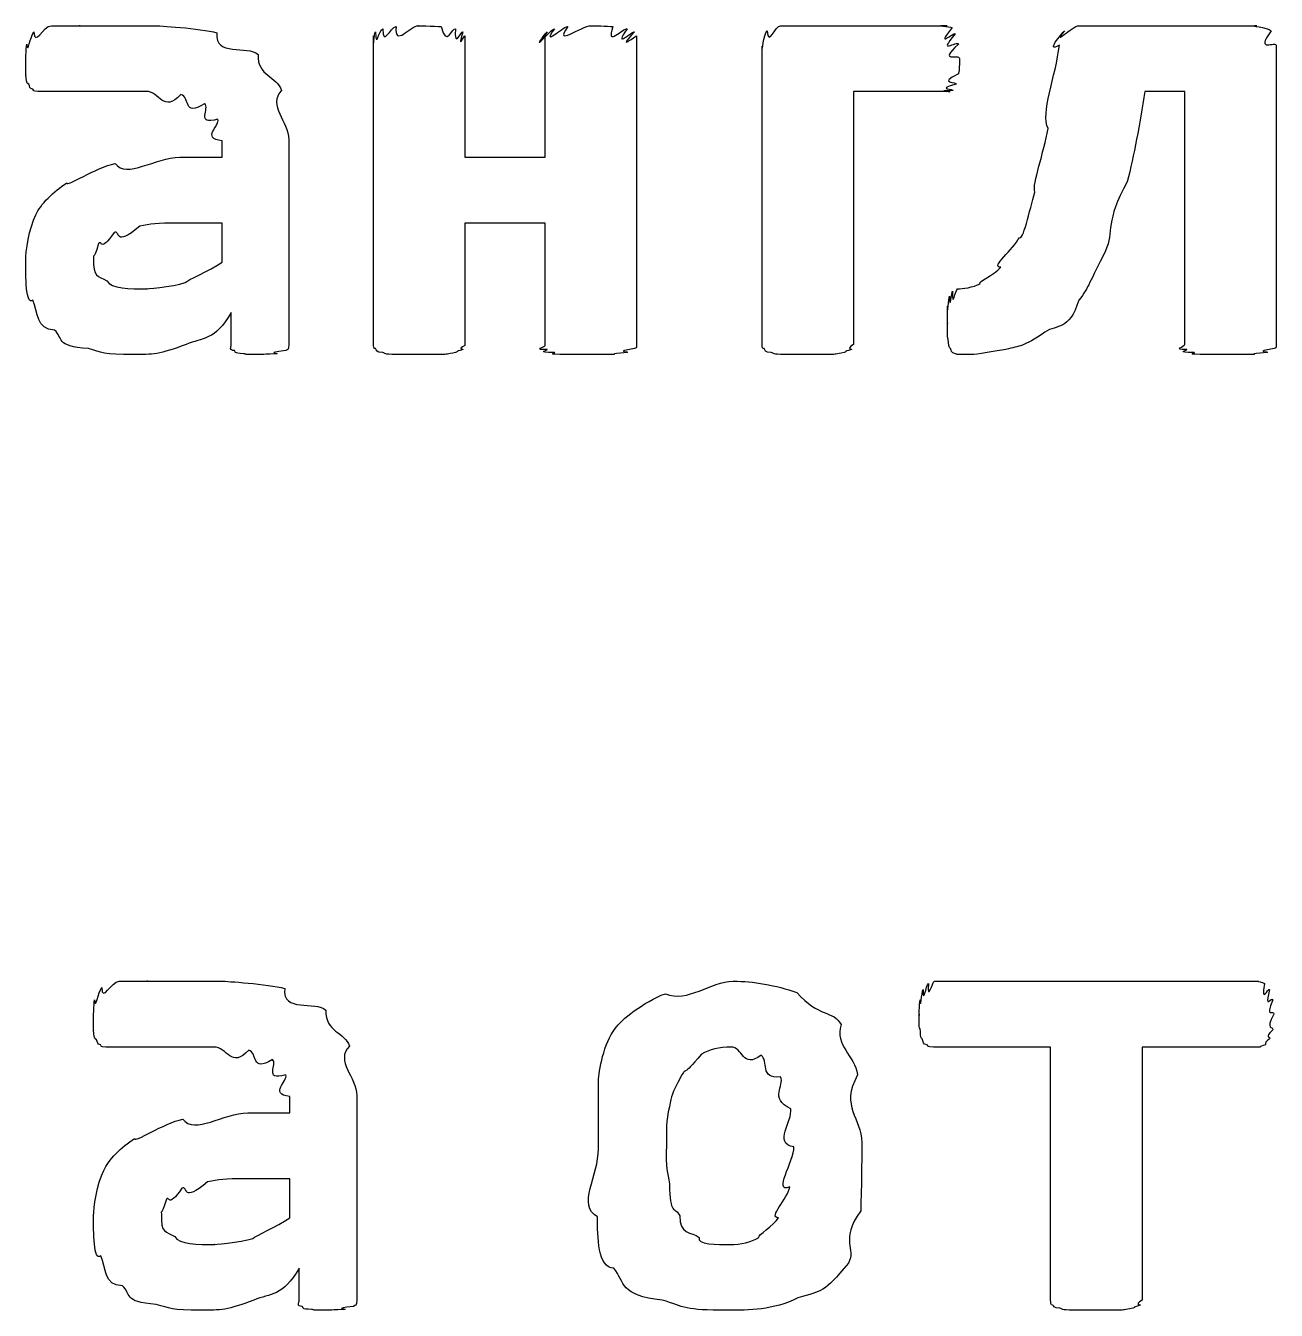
# Model space of a CAD drawing. Header units: millimetres. Extents: x 25 to 190, y 204 to 253.
# Drawn here: x 43.51 to 50.22, y 245.19 to 252.07 of the extents above; entities that cross this region are included whole.
import ezdxf

# ---------------------------------------------------------------- set-up
doc = ezdxf.new("R2010")
doc.units = ezdxf.units.MM
doc.layers.get('0').update_dxf_attribs({"linetype": 'CONTINUOUS'})

msp = doc.modelspace()

# ---------------------------------------------------------------- linework, layer by layer
at = {"color": 0}
for p, q in [((47.5601, 252.073), (48.4533, 252.073)), ((49.1603, 252.073), (50.1138, 252.073)), ((45.3775, 250.365), (45.3775, 252.018)), ((45.8682, 252.018), (45.8682, 251.368)), ((46.2979, 251.368), (46.2979, 252.018)), ((46.7886, 252.018), (46.7886, 250.365)), ((47.461, 250.365), (47.461, 251.963)), ((50.2186, 251.963), (50.2186, 250.365)), ((48.5193, 251.897), (48.5193, 251.897)), ((48.4699, 251.721), (47.9517, 251.721)), ((47.9517, 251.721), (47.9517, 250.365)), ((49.7279, 251.721), (49.5131, 251.721)), ((49.7279, 250.365), (49.7279, 251.721)), ((44.5657, 251.368), (44.5657, 251.456)), ((44.9241, 251.462), (44.9241, 250.365)), ((44.3399, 251.368), (44.5657, 251.368)), ((45.8682, 251.368), (46.2979, 251.368)), ((44.5657, 251.015), (44.3286, 251.015)), ((44.5657, 250.806), (44.5657, 251.015)), ((46.2979, 251.015), (45.8682, 251.015)), ((45.8682, 251.015), (45.8682, 250.359)), ((46.2979, 250.359), (46.2979, 251.015)), ((44.6155, 250.365), (44.6155, 250.536)), ((48.3856, 246.952), (50.122, 246.952)), ((50.2049, 246.775), (50.2049, 246.775)), ((49.0086, 246.599), (48.3803, 246.599)), ((49.0086, 245.243), (49.0086, 246.599)), ((50.1276, 246.599), (49.4993, 246.599)), ((49.4993, 246.599), (49.4993, 245.243)), ((44.9294, 246.246), (44.9294, 246.334)), ((45.2878, 246.339), (45.2878, 245.243)), ((44.7036, 246.246), (44.9294, 246.246)), ((47.9958, 246.086), (47.9958, 246.086)), ((47.6321, 246.064), (47.6321, 246.064)), ((44.9294, 245.893), (44.6927, 245.893)), ((44.9294, 245.684), (44.9294, 245.893)), ((44.9792, 245.243), (44.9792, 245.413))]:
    msp.add_line(p, q, dxfattribs=at)
for points in [[(43.5571, 252.04), (43.5599, 251.955), (43.6065, 252.073), (43.6506, 252.073)], [(43.6506, 252.073), (43.6481, 252.073), (43.7459, 252.073), (43.8051, 252.073)], [(43.8051, 252.073), (43.7667, 252.073), (43.9265, 252.073), (43.9924, 252.073)], [(43.9924, 252.073), (44.02, 252.073), (44.1318, 252.073), (44.202, 252.073)], [(44.202, 252.073), (44.2214, 252.073), (44.4458, 252.06), (44.5382, 252.035)], [(45.4272, 252.057), (45.4283, 251.952), (45.4685, 252.068), (45.4988, 252.068)], [(45.4988, 252.068), (45.4903, 251.955), (45.5718, 252.073), (45.6198, 252.073)], [(45.6198, 252.073), (45.5895, 252.073), (45.7108, 252.071), (45.7412, 252.068)], [(45.7412, 252.068), (45.7701, 251.952), (45.799, 252.064), (45.8184, 252.057)], [(46.3476, 252.057), (46.2774, 251.952), (46.3889, 252.068), (46.4192, 252.068)], [(46.4192, 252.068), (46.3391, 251.955), (46.4936, 252.073), (46.5459, 252.073)], [(46.5459, 252.073), (46.5571, 252.073), (46.6316, 252.071), (46.6619, 252.068)], [(46.6619, 252.068), (46.6189, 251.952), (46.7198, 252.064), (46.7388, 252.057)], [(47.4885, 252.046), (47.4969, 251.955), (47.5297, 252.073), (47.5601, 252.073)], [(48.4533, 252.073), (48.3676, 252.073), (48.4724, 252.069), (48.4808, 252.063)], [(48.4808, 252.063), (48.3828, 251.941), (48.4932, 252.043), (48.4974, 252.029)], [(49.083, 252.046), (49.0086, 251.955), (49.1271, 252.073), (49.1603, 252.073)], [(50.1138, 252.073), (50.0641, 252.073), (50.1717, 252.064), (50.1908, 252.046)], [(43.5183, 251.974), (43.524, 251.911), (43.5377, 252.018), (43.5571, 252.04)], [(44.5382, 252.035), (44.523, 251.904), (44.7036, 251.97), (44.7587, 251.919)], [(45.3775, 252.018), (45.3775, 251.926), (45.3803, 252.032), (45.3884, 252.04)], [(45.3884, 252.04), (45.3912, 251.941), (45.4078, 252.053), (45.4272, 252.057)], [(45.8184, 252.057), (45.8075, 251.941), (45.8488, 252.047), (45.8569, 252.04)], [(45.8569, 252.04), (45.8212, 251.93), (45.8682, 252.029), (45.8682, 252.018)], [(46.2979, 252.018), (46.2262, 251.93), (46.3007, 252.036), (46.3091, 252.04)], [(46.3091, 252.04), (46.24, 251.941), (46.3282, 252.053), (46.3476, 252.057)], [(46.7388, 252.057), (46.6563, 251.941), (46.7692, 252.047), (46.7776, 252.04)], [(46.7776, 252.04), (46.67, 251.926), (46.7886, 252.025), (46.7886, 252.018)], [(47.461, 251.963), (47.461, 251.919), (47.4694, 252.027), (47.4885, 252.046)], [(48.4974, 252.029), (48.3941, 251.911), (48.5098, 251.996), (48.514, 251.974)], [(49.0555, 251.969), (48.9754, 251.922), (49.0679, 252.031), (49.083, 252.046)], [(50.1908, 252.046), (50.1001, 251.919), (50.2186, 251.999), (50.2186, 251.963)], [(43.513, 251.875), (43.513, 251.867), (43.5144, 251.952), (43.5183, 251.974)], [(48.514, 251.974), (48.4008, 251.867), (48.5193, 251.926), (48.5193, 251.897)], [(48.9948, 251.522), (48.9536, 251.602), (49.0361, 251.803), (49.0555, 251.969)], [(43.513, 251.809), (43.513, 251.801), (43.513, 251.853), (43.513, 251.875)], [(44.7587, 251.919), (44.7544, 251.801), (44.8592, 251.803), (44.8853, 251.726)], [(48.5193, 251.897), (48.5193, 251.805), (48.5165, 251.836), (48.514, 251.815)], [(43.5296, 251.759), (43.5158, 251.761), (43.5158, 251.789), (43.513, 251.809)], [(48.514, 251.815), (48.3979, 251.761), (48.5098, 251.773), (48.5027, 251.759)], [(43.5515, 251.732), (43.531, 251.734), (43.5363, 251.748), (43.5296, 251.759)], [(43.579, 251.721), (43.5462, 251.721), (43.5585, 251.724), (43.5515, 251.732)], [(43.6506, 251.721), (43.5709, 251.721), (43.5928, 251.721), (43.579, 251.721)], [(43.772, 251.721), (43.6368, 251.721), (43.6838, 251.721), (43.6506, 251.721)], [(43.9374, 251.721), (43.8506, 251.721), (43.8189, 251.721), (43.772, 251.721)], [(44.1579, 251.721), (43.9787, 251.721), (44.0034, 251.721), (43.9374, 251.721)], [(44.3452, 251.704), (44.2517, 251.602), (44.2309, 251.721), (44.1579, 251.721)], [(44.8853, 251.726), (44.8056, 251.646), (44.9241, 251.561), (44.9241, 251.462)], [(48.4861, 251.726), (48.3761, 251.721), (48.4766, 251.721), (48.4699, 251.721)], [(48.5027, 251.759), (48.387, 251.732), (48.4932, 251.733), (48.4861, 251.726)], [(49.5131, 251.721), (49.4866, 251.54), (49.4552, 251.379), (49.4192, 251.236)], [(44.4722, 251.655), (44.3537, 251.58), (44.3964, 251.693), (44.3452, 251.704)], [(44.5438, 251.572), (44.4197, 251.536), (44.505, 251.633), (44.4722, 251.655)], [(44.5657, 251.456), (44.45, 251.47), (44.5576, 251.539), (44.5438, 251.572)], [(48.9232, 251.181), (48.9095, 251.225), (48.9726, 251.393), (48.9948, 251.522)], [(43.7335, 251.23), (43.7293, 251.205), (43.8891, 251.313), (43.9924, 251.335)], [(43.9924, 251.335), (44.0531, 251.249), (44.2101, 251.368), (44.3399, 251.368)], [(49.4192, 251.236), (49.2993, 251.022), (49.3476, 250.972), (49.3035, 250.866)], [(43.5681, 251.059), (43.5903, 251.114), (43.6633, 251.186), (43.7335, 251.23)], [(48.8403, 250.938), (48.8583, 250.912), (48.8968, 251.084), (48.9232, 251.181)], [(43.513, 250.817), (43.513, 250.857), (43.531, 250.989), (43.5681, 251.059)], [(43.9872, 250.965), (43.9099, 250.85), (43.9222, 250.93), (43.9043, 250.905)], [(44.1247, 250.999), (43.9829, 250.879), (44.0228, 250.98), (43.9872, 250.965)], [(44.3286, 251.015), (44.2143, 251.015), (44.1826, 251.01), (44.1247, 250.999)], [(43.9043, 250.905), (43.8725, 250.802), (43.8767, 250.857), (43.8767, 250.828)], [(48.7412, 250.778), (48.6819, 250.779), (48.81, 250.872), (48.8403, 250.938)], [(43.8767, 250.828), (43.8725, 250.72), (43.9, 250.735), (43.9484, 250.706)], [(49.3035, 250.866), (49.2153, 250.696), (49.2153, 250.675), (49.1603, 250.602)], [(43.5515, 250.602), (43.513, 250.566), (43.513, 250.735), (43.513, 250.817)], [(44.3674, 250.696), (44.3798, 250.709), (44.4955, 250.758), (44.5657, 250.806)], [(48.6311, 250.69), (48.6117, 250.698), (48.708, 250.737), (48.7412, 250.778)], [(43.9484, 250.706), (43.972, 250.662), (44.0711, 250.662), (44.1635, 250.662)], [(44.1635, 250.662), (44.1371, 250.662), (44.3039, 250.673), (44.3674, 250.696)], [(48.5098, 250.662), (48.5345, 250.662), (48.5937, 250.671), (48.6311, 250.69)], [(48.4547, 250.569), (48.4572, 250.508), (48.4614, 250.613), (48.4657, 250.624)], [(48.4657, 250.624), (48.4685, 250.533), (48.478, 250.647), (48.4822, 250.651)], [(48.4822, 250.651), (48.4794, 250.544), (48.4988, 250.662), (48.5098, 250.662)], [(43.6672, 250.442), (43.5681, 250.442), (43.5804, 250.539), (43.5515, 250.602)], [(48.4547, 250.48), (48.4547, 250.46), (48.4547, 250.547), (48.4547, 250.569)], [(49.1603, 250.602), (49.1049, 250.434), (49.0442, 250.475), (48.9783, 250.431)], [(44.6155, 250.536), (44.5273, 250.383), (44.4609, 250.401), (44.3727, 250.365)], [(48.46, 250.392), (48.4547, 250.387), (48.4547, 250.443), (48.4547, 250.48)], [(43.8492, 250.343), (43.6672, 250.354), (43.7183, 250.398), (43.6672, 250.442)], [(48.9783, 250.431), (48.8583, 250.349), (48.846, 250.359), (48.7687, 250.337)], [(44.0916, 250.31), (43.9279, 250.31), (43.9222, 250.321), (43.8492, 250.343)], [(44.3727, 250.365), (44.2323, 250.31), (44.1911, 250.31), (44.0916, 250.31)], [(44.632, 250.332), (44.6003, 250.332), (44.6155, 250.349), (44.6155, 250.365)], [(44.9241, 250.365), (44.9241, 250.332), (44.9185, 250.339), (44.9076, 250.332)], [(45.3884, 250.343), (45.3775, 250.339), (45.3775, 250.357), (45.3775, 250.365)], [(45.4272, 250.321), (45.3912, 250.323), (45.3954, 250.334), (45.3884, 250.343)], [(45.8682, 250.359), (45.8212, 250.334), (45.8639, 250.344), (45.8569, 250.337)], [(46.3091, 250.337), (46.2262, 250.334), (46.2979, 250.351), (46.2979, 250.359)], [(46.7776, 250.343), (46.6563, 250.323), (46.7568, 250.328), (46.7388, 250.321)], [(46.7886, 250.365), (46.7886, 250.339), (46.7843, 250.349), (46.7776, 250.343)], [(47.4719, 250.343), (47.461, 250.339), (47.461, 250.357), (47.461, 250.365)], [(47.5107, 250.321), (47.4747, 250.323), (47.4789, 250.334), (47.4719, 250.343)], [(47.9517, 250.365), (47.9048, 250.334), (47.9474, 250.344), (47.9407, 250.337)], [(48.471, 250.343), (48.4614, 250.343), (48.4628, 250.37), (48.46, 250.392)], [(48.4988, 250.315), (48.4724, 250.321), (48.478, 250.332), (48.471, 250.343)], [(49.7388, 250.337), (49.6563, 250.334), (49.7279, 250.354), (49.7279, 250.365)], [(50.2073, 250.343), (50.0863, 250.323), (50.1869, 250.328), (50.1689, 250.321)], [(50.2186, 250.365), (50.2186, 250.339), (50.2144, 250.349), (50.2073, 250.343)], [(44.6814, 250.315), (44.6222, 250.317), (44.643, 250.323), (44.632, 250.332)], [(44.7696, 250.31), (44.6663, 250.31), (44.7036, 250.311), (44.6814, 250.315)], [(44.8578, 250.315), (44.7435, 250.31), (44.8098, 250.31), (44.7696, 250.31)], [(44.9076, 250.332), (44.7834, 250.317), (44.88, 250.318), (44.8578, 250.315)], [(45.4988, 250.31), (45.4283, 250.312), (45.4448, 250.317), (45.4272, 250.321)], [(45.6198, 250.31), (45.4903, 250.31), (45.5316, 250.31), (45.4988, 250.31)], [(45.7412, 250.31), (45.708, 250.31), (45.671, 250.31), (45.6198, 250.31)], [(45.8184, 250.321), (45.7701, 250.312), (45.7743, 250.312), (45.7412, 250.31)], [(45.8569, 250.337), (45.8075, 250.323), (45.8364, 250.328), (45.8184, 250.321)], [(46.3476, 250.321), (46.24, 250.323), (46.3158, 250.333), (46.3091, 250.337)], [(46.4192, 250.31), (46.2774, 250.312), (46.3656, 250.317), (46.3476, 250.321)], [(46.5459, 250.31), (46.4577, 250.31), (46.4524, 250.31), (46.4192, 250.31)], [(46.6619, 250.31), (46.5571, 250.31), (46.5928, 250.31), (46.5459, 250.31)], [(46.7388, 250.321), (46.6189, 250.312), (46.6947, 250.312), (46.6619, 250.31)], [(47.5823, 250.31), (47.5121, 250.312), (47.5287, 250.317), (47.5107, 250.321)], [(47.7037, 250.31), (47.5738, 250.31), (47.6155, 250.31), (47.5823, 250.31)], [(47.8247, 250.31), (47.7919, 250.31), (47.7545, 250.31), (47.7037, 250.31)], [(47.9019, 250.321), (47.8536, 250.312), (47.8578, 250.312), (47.8247, 250.31)], [(47.9407, 250.337), (47.891, 250.323), (47.9199, 250.328), (47.9019, 250.321)], [(48.5316, 250.31), (48.4946, 250.31), (48.5098, 250.311), (48.4988, 250.315)], [(48.7687, 250.337), (48.5895, 250.31), (48.616, 250.31), (48.5316, 250.31)], [(49.7777, 250.321), (49.6701, 250.323), (49.7459, 250.333), (49.7388, 250.337)], [(49.8546, 250.31), (49.7071, 250.312), (49.7953, 250.317), (49.7777, 250.321)], [(49.9759, 250.31), (49.8905, 250.31), (49.8877, 250.31), (49.8546, 250.31)], [(50.0916, 250.31), (49.9868, 250.31), (50.0228, 250.31), (49.9759, 250.31)], [(50.1689, 250.321), (50.0489, 250.312), (50.1248, 250.312), (50.0916, 250.31)], [(43.8824, 246.852), (43.8877, 246.789), (43.9014, 246.896), (43.9208, 246.918)], [(43.9208, 246.918), (43.9237, 246.833), (43.9706, 246.952), (44.0147, 246.952)], [(44.0147, 246.952), (44.0119, 246.952), (44.1096, 246.952), (44.1688, 246.952)], [(44.1688, 246.952), (44.1304, 246.952), (44.2902, 246.952), (44.3562, 246.952)], [(44.3562, 246.952), (44.384, 246.952), (44.4955, 246.952), (44.5657, 246.952)], [(44.5657, 246.952), (44.5851, 246.952), (44.8098, 246.937), (44.9019, 246.913)], [(44.9019, 246.913), (44.8867, 246.782), (45.0674, 246.848), (45.1224, 246.797)], [(46.9427, 246.885), (47.0613, 246.833), (47.1854, 246.952), (47.3068, 246.952)], [(47.3068, 246.952), (47.414, 246.952), (47.534, 246.931), (47.6483, 246.891)], [(48.3087, 246.852), (48.3097, 246.789), (48.3168, 246.892), (48.3249, 246.907)], [(48.3249, 246.907), (48.3249, 246.819), (48.3415, 246.932), (48.3528, 246.94)], [(48.3528, 246.94), (48.3471, 246.833), (48.3747, 246.952), (48.3856, 246.952)], [(50.122, 246.952), (50.1138, 246.952), (50.1442, 246.947), (50.1551, 246.94)], [(50.1551, 246.94), (50.1357, 246.819), (50.1745, 246.921), (50.1826, 246.907)], [(50.1826, 246.907), (50.1509, 246.789), (50.195, 246.874), (50.1992, 246.852)], [(43.8767, 246.753), (43.8767, 246.745), (43.8781, 246.83), (43.8824, 246.852)], [(46.6729, 246.698), (46.706, 246.745), (46.8242, 246.841), (46.9427, 246.885)], [(47.6483, 246.891), (47.7643, 246.756), (47.8441, 246.797), (47.8854, 246.72)], [(48.303, 246.775), (48.303, 246.745), (48.3044, 246.83), (48.3087, 246.852)], [(50.1992, 246.852), (50.1579, 246.745), (50.2049, 246.804), (50.2049, 246.775)], [(45.1224, 246.797), (45.1185, 246.678), (45.2229, 246.681), (45.2494, 246.604)], [(48.3087, 246.698), (48.303, 246.687), (48.303, 246.745), (48.303, 246.775)], [(50.2049, 246.775), (50.1579, 246.683), (50.202, 246.714), (50.1992, 246.692)], [(43.8767, 246.687), (43.8767, 246.678), (43.8767, 246.731), (43.8767, 246.753)], [(46.5847, 246.417), (46.5847, 246.469), (46.6136, 246.621), (46.6729, 246.698)], [(47.8854, 246.72), (47.8483, 246.605), (47.9584, 246.556), (47.9735, 246.45)], [(48.3196, 246.643), (48.3097, 246.643), (48.3112, 246.676), (48.3087, 246.698)], [(50.1992, 246.692), (50.1509, 246.643), (50.1897, 246.657), (50.1826, 246.643)], [(43.8933, 246.637), (43.8796, 246.639), (43.8796, 246.668), (43.8767, 246.687)], [(43.9152, 246.61), (43.8947, 246.612), (43.9, 246.626), (43.8933, 246.637)], [(48.3471, 246.61), (48.321, 246.612), (48.3263, 246.628), (48.3196, 246.643)], [(50.1826, 246.643), (50.14, 246.612), (50.1717, 246.616), (50.1608, 246.61)], [(43.9431, 246.599), (43.9099, 246.599), (43.9222, 246.601), (43.9152, 246.61)], [(44.0147, 246.599), (43.9346, 246.599), (43.9568, 246.599), (43.9431, 246.599)], [(44.1357, 246.599), (44.0009, 246.599), (44.0475, 246.599), (44.0147, 246.599)], [(44.3011, 246.599), (44.2143, 246.599), (44.1826, 246.599), (44.1357, 246.599)], [(44.5216, 246.599), (44.3424, 246.599), (44.3674, 246.599), (44.3011, 246.599)], [(44.7089, 246.582), (44.6155, 246.48), (44.5946, 246.599), (44.5216, 246.599)], [(44.8359, 246.532), (44.7174, 246.458), (44.7601, 246.571), (44.7089, 246.582)], [(45.2494, 246.604), (45.1693, 246.524), (45.2878, 246.439), (45.2878, 246.339)], [(47.1357, 246.56), (47.0285, 246.429), (47.0598, 246.496), (47.0309, 246.45)], [(47.2955, 246.599), (47.2309, 246.599), (47.1798, 246.585), (47.1357, 246.56)], [(47.4557, 246.555), (47.3562, 246.48), (47.3576, 246.599), (47.2955, 246.599)], [(47.5601, 246.439), (47.4444, 246.425), (47.4998, 246.528), (47.4557, 246.555)], [(48.3803, 246.599), (48.3429, 246.599), (48.3581, 246.601), (48.3471, 246.61)], [(50.1608, 246.61), (50.1177, 246.599), (50.1385, 246.599), (50.1276, 246.599)], [(44.9076, 246.45), (44.7834, 246.414), (44.8691, 246.511), (44.8359, 246.532)], [(44.9294, 246.334), (44.8137, 246.348), (44.9213, 246.417), (44.9076, 246.45)], [(46.5847, 246.053), (46.5847, 246.131), (46.5847, 246.306), (46.5847, 246.417)], [(47.0309, 246.45), (46.9706, 246.334), (46.9787, 246.345), (46.965, 246.279)], [(47.6155, 246.268), (47.4955, 246.326), (47.5851, 246.391), (47.5601, 246.439)], [(47.9735, 246.45), (47.8772, 246.275), (47.9958, 246.221), (47.9958, 246.086)], [(46.965, 246.279), (46.9441, 246.204), (46.9484, 246.148), (46.9484, 246.075)], [(44.0972, 246.108), (44.093, 246.083), (44.2528, 246.191), (44.3562, 246.213)], [(44.3562, 246.213), (44.4168, 246.127), (44.5742, 246.246), (44.7036, 246.246)], [(47.6321, 246.064), (47.5174, 246.081), (47.6264, 246.204), (47.6155, 246.268)], [(43.9318, 245.937), (43.954, 245.992), (44.027, 246.064), (44.0972, 246.108)], [(46.9484, 246.075), (46.9441, 245.94), (46.954, 245.932), (46.965, 245.865)], [(47.9958, 246.086), (47.9958, 245.889), (47.9929, 245.832), (47.9901, 245.722)], [(46.579, 245.689), (46.4661, 245.746), (46.5847, 245.916), (46.5847, 246.053)], [(47.6098, 245.849), (47.5174, 245.812), (47.6321, 245.987), (47.6321, 246.064)], [(43.8767, 245.695), (43.8767, 245.734), (43.8947, 245.867), (43.9318, 245.937)], [(44.4885, 245.877), (44.3466, 245.757), (44.3865, 245.857), (44.3509, 245.843)], [(44.6927, 245.893), (44.5781, 245.893), (44.5463, 245.888), (44.4885, 245.877)], [(46.965, 245.865), (46.9664, 245.695), (46.9939, 245.746), (47.02, 245.695)], [(44.3509, 245.843), (44.2736, 245.728), (44.286, 245.807), (44.268, 245.783)], [(47.5492, 245.684), (47.4913, 245.684), (47.5989, 245.786), (47.6098, 245.849)], [(44.268, 245.783), (44.2366, 245.679), (44.2404, 245.734), (44.2404, 245.705)], [(43.9152, 245.48), (43.8767, 245.444), (43.8767, 245.613), (43.8767, 245.695)], [(44.2404, 245.705), (44.2366, 245.598), (44.2641, 245.613), (44.3121, 245.584)], [(44.7312, 245.573), (44.7435, 245.587), (44.8592, 245.635), (44.9294, 245.684)], [(46.6672, 245.413), (46.5804, 245.415), (46.579, 245.582), (46.579, 245.689)], [(47.02, 245.695), (47.0172, 245.595), (47.0807, 245.608), (47.1248, 245.579)], [(47.4444, 245.579), (47.4363, 245.591), (47.523, 245.64), (47.5492, 245.684)], [(47.9901, 245.722), (47.8744, 245.554), (47.9683, 245.521), (47.9242, 245.441)], [(44.3121, 245.584), (44.3357, 245.54), (44.4348, 245.54), (44.5273, 245.54)], [(44.5273, 245.54), (44.5012, 245.54), (44.6677, 245.551), (44.7312, 245.573)], [(47.1248, 245.579), (47.1054, 245.54), (47.2239, 245.54), (47.2902, 245.54)], [(47.2902, 245.54), (47.3481, 245.54), (47.4003, 245.553), (47.4444, 245.579)], [(44.0313, 245.32), (43.9318, 245.32), (43.9441, 245.416), (43.9152, 245.48)], [(44.9792, 245.413), (44.891, 245.261), (44.825, 245.278), (44.7368, 245.243)], [(46.9265, 245.243), (46.6975, 245.265), (46.7251, 245.339), (46.6672, 245.413)], [(47.9242, 245.441), (47.7862, 245.276), (47.789, 245.298), (47.6539, 245.254)], [(44.2129, 245.22), (44.0313, 245.232), (44.0821, 245.276), (44.0313, 245.32)], [(47.6539, 245.254), (47.5174, 245.188), (47.395, 245.188), (47.2736, 245.188)], [(44.4556, 245.188), (44.2916, 245.188), (44.286, 245.199), (44.2129, 245.22)], [(44.7368, 245.243), (44.5961, 245.188), (44.5548, 245.188), (44.4556, 245.188)], [(44.9957, 245.209), (44.964, 245.209), (44.9792, 245.227), (44.9792, 245.243)], [(45.0455, 245.193), (44.9862, 245.194), (45.0067, 245.201), (44.9957, 245.209)], [(45.1337, 245.188), (45.0303, 245.188), (45.0674, 245.189), (45.0455, 245.193)], [(45.2219, 245.193), (45.1072, 245.188), (45.1735, 245.188), (45.1337, 245.188)], [(45.2713, 245.209), (45.1474, 245.194), (45.2438, 245.196), (45.2219, 245.193)], [(45.2878, 245.243), (45.2878, 245.209), (45.2822, 245.217), (45.2713, 245.209)], [(47.2736, 245.188), (47.0475, 245.188), (47.0436, 245.205), (46.9265, 245.243)], [(49.0195, 245.215), (49.0086, 245.212), (49.0086, 245.232), (49.0086, 245.243)], [(49.0583, 245.199), (49.0224, 245.201), (49.0266, 245.211), (49.0195, 245.215)], [(49.13, 245.188), (49.0594, 245.19), (49.076, 245.194), (49.0583, 245.199)], [(49.251, 245.188), (49.1215, 245.188), (49.1628, 245.188), (49.13, 245.188)], [(49.3723, 245.188), (49.3391, 245.188), (49.3021, 245.188), (49.251, 245.188)], [(49.4496, 245.199), (49.4012, 245.19), (49.4055, 245.19), (49.3723, 245.188)], [(49.488, 245.215), (49.4386, 245.201), (49.4676, 245.205), (49.4496, 245.199)], [(49.4993, 245.243), (49.4524, 245.212), (49.4951, 245.222), (49.488, 245.215)]]:
    msp.add_open_spline(points, degree=3, dxfattribs=at)

doc.saveas('drawing.dxf')
